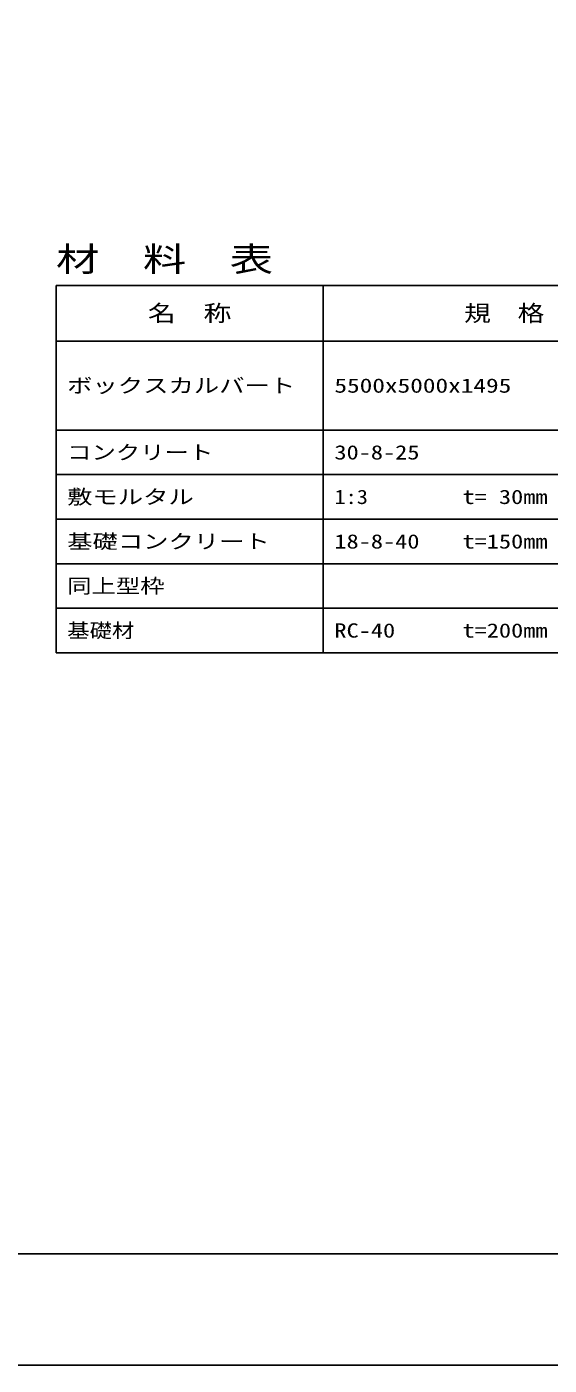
# Model space of a CAD drawing. Units: millimetres at full size; details may follow other scales. Extents: x 0 to 42050, y 0 to 29700.
# Drawn here: x 28463 to 33154, y 0 to 12023 of the extents above; entities that cross this region are included whole.
import ezdxf
from ezdxf.enums import TextEntityAlignment as Align

# ---------------------------------------------------------------- set-up
doc = ezdxf.new("R2010")
doc.units = ezdxf.units.MM
doc.layers.add('D-MTR', color=7, linetype='Continuous')
doc.layers.add('D-MTR-TXT', color=7, linetype='Continuous')
for name, color, linetype, lineweight in [('D-MTR-FRAM', 7, 'Continuous', 25), ('D-MTR-LINE', 7, 'Continuous', 25), ('D-TTL', 2, 'Continuous', 25)]:
    doc.layers.add(name, color=color, linetype=linetype, lineweight=lineweight)
doc.styles.add('ＭＳ ゴシック', font='')
doc.styles.get('ＭＳ ゴシック').set_extended_font_data('MS Gothic')

msp = doc.modelspace()

# ---------------------------------------------------------------- linework, layer by layer
at = {"layer": 'D-MTR-FRAM'}
for p, q in [((28725, 9700), (38325, 9700)), ((28725, 9700), (28725, 6400)), ((28725, 6400), (38325, 6400))]:
    msp.add_line(p, q, dxfattribs=at)
at = {"layer": 'D-MTR-LINE'}
for p, q in [((31125, 9700), (31125, 6400)), ((28725, 9200), (38325, 9200)), ((28725, 8400), (38325, 8400)), ((28725, 8000), (38325, 8000)), ((28725, 7600), (38325, 7600)), ((28725, 7200), (38325, 7200)), ((28725, 6800), (38325, 6800))]:
    msp.add_line(p, q, dxfattribs=at)
at = {"layer": 'D-TTL'}
for points in [[(0, 0), (42050, 0), (42050, 29700), (0, 29700)], [(1000, 1000), (41050, 1000), (41050, 28700), (1000, 28700)]]:
    msp.add_lwpolyline(points, close=True, dxfattribs=at)

# ---------------------------------------------------------------- texts
at = {"layer": 'D-MTR', "style": 'ＭＳ ゴシック', "width": 1.3}
msp.add_text('材\u3000料\u3000表', height=219.9, dxfattribs=at).set_placement((28725, 9760), align=Align.BOTTOM_LEFT)
at = {"layer": 'D-MTR-TXT', "style": 'ＭＳ ゴシック'}
for s, width, p in [('名\u3000称', 1.25, (29925, 9450)), ('規\u3000格', 1.2, (32750, 9450))]:
    msp.add_text(s, height=146.6, dxfattribs=dict(at, width=width)).set_placement(p, align=Align.MIDDLE_CENTER)
for s, width, p in [('ボックスカルバート', 1.3, (28825, 8800)), ('5500x5000x1495', 1.3, (31225, 8800)), ('コンクリート', 1.25, (28825, 8200)), ('30-8-25', 1.25, (31225, 8200)), ('敷モルタル', 1.3, (28825, 7800)), ('1:3', 1.15, (31225, 7800)), ('t= 30mm', 1.25, (32375, 7800)), ('基礎コンクリート', 1.3, (28825, 7400)), ('18-8-40', 1.25, (31225, 7400)), ('t=150mm', 1.25, (32375, 7400)), ('同上型枠', 1.25, (28825, 7000)), ('基礎材', 1.15, (28825, 6600)), ('RC-40', 1.25, (31225, 6600)), ('t=200mm', 1.25, (32375, 6600))]:
    msp.add_text(s, height=128.3, dxfattribs=dict(at, width=width)).set_placement(p, align=Align.MIDDLE_LEFT)

doc.saveas('drawing.dxf')
